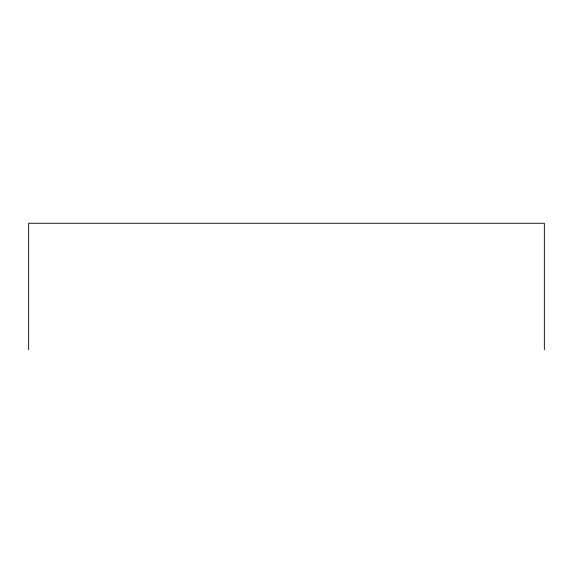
<?xml version="1.0" encoding="UTF-8"?>
<svg xmlns="http://www.w3.org/2000/svg" width="573" height="573" viewBox="0 0 573 573"><rect width="100%" height="100%" fill="white"/><g stroke="black" fill="none" stroke-linecap="round" stroke-linejoin="round"><path stroke-width="0.86" d="M544.35 349.731L544.35 223.269L28.65 223.269L28.65 349.731"/></g></svg>
